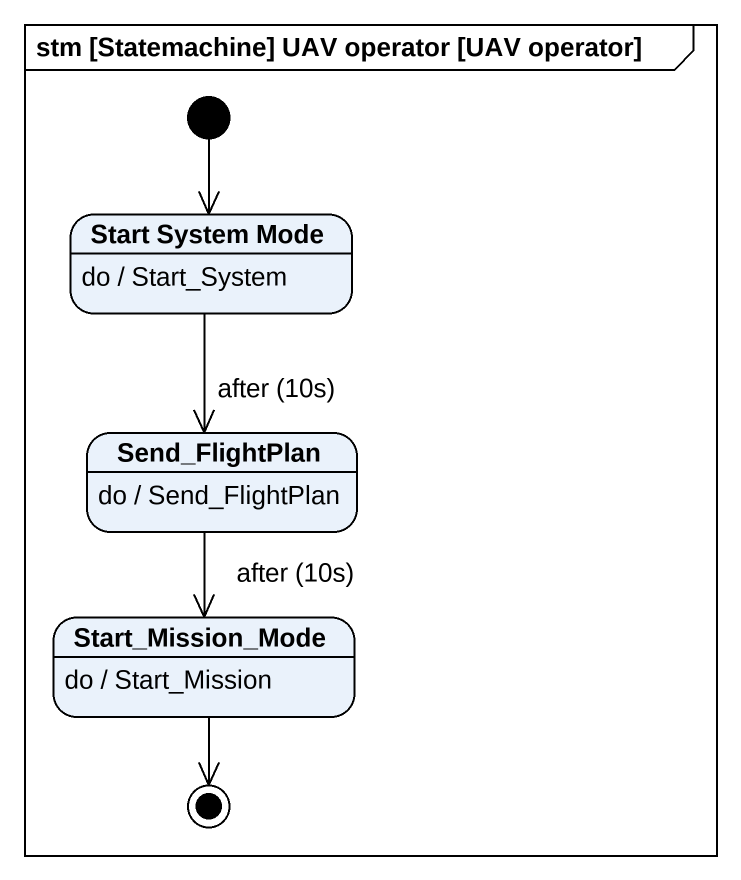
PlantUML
@startuml
mainframe stm [Statemachine] UAV operator [UAV operator]
hide empty description
state "Start System Mode" as Start_System_Mode
Start_System_Mode : do / Start_System
state Send_FlightPlan
Send_FlightPlan : do / Send_FlightPlan
state Start_Mission_Mode
Start_Mission_Mode : do / Start_Mission
[*] --> Start_System_Mode
Start_System_Mode --> Send_FlightPlan : after (10s)
Send_FlightPlan --> Start_Mission_Mode : after (10s)
Start_Mission_Mode --> [*]
@enduml
